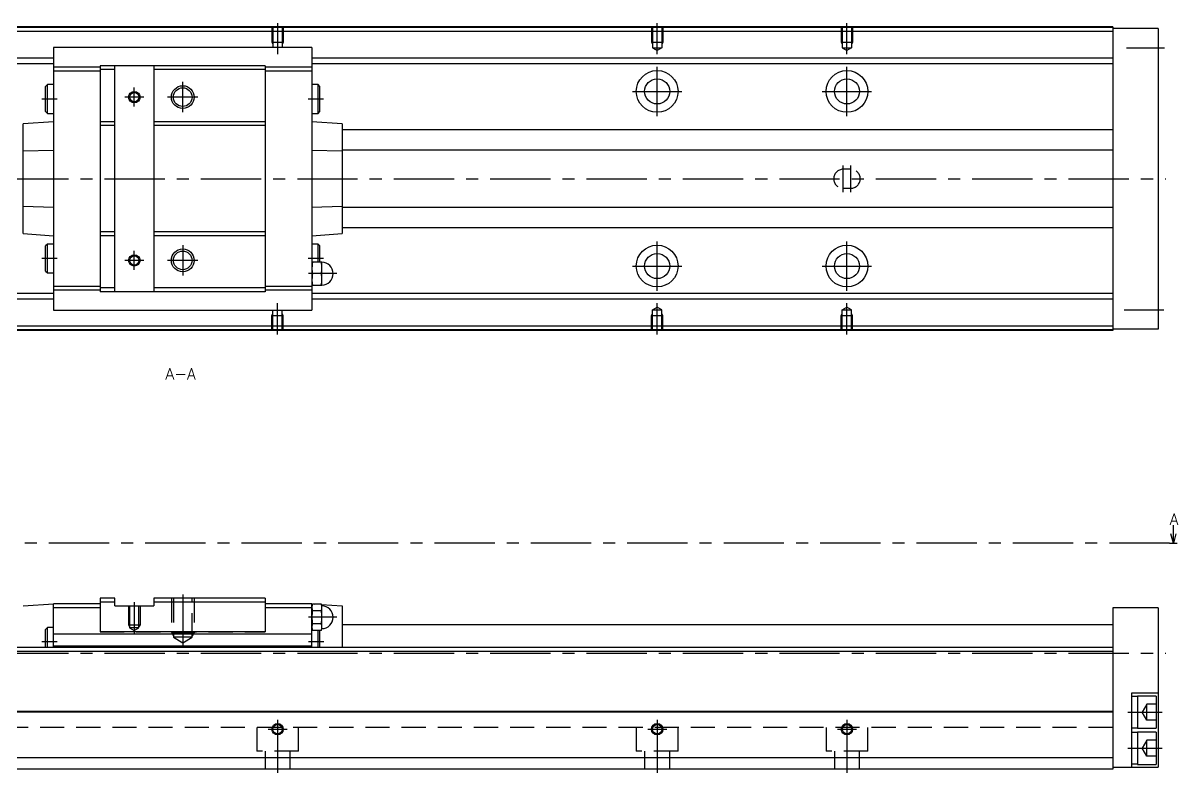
# Model space of a CAD drawing. Extents: x -2 to 886, y -8 to 353.
# Drawn here: x 581.6 to 885.9, y 9 to 206.5 of the extents above; entities that cross this region are included whole.
import ezdxf

# ---------------------------------------------------------------- set-up
doc = ezdxf.new("R2010")
doc.units = 0
doc.header["$LTSCALE"] = 0.5
doc.linetypes.add('CENTER', pattern=[50.8, 31.75, -6.35, 6.35, -6.35])
doc.linetypes.add('DASHED', pattern=[19.05, 12.7, -6.35])
for name, color, linetype in [('MSM_CENTER', 1, 'CENTER'), ('MSM_CONTINUOUS', 7, 'CONTINUOUS'), ('MSM_DASHED', 4, 'DASHED'), ('MSM_NARROW', 5, 'CONTINUOUS'), ('MSM_PART_NUMBER', 7, 'CONTINUOUS')]:
    doc.layers.add(name, color=color, linetype=linetype)
doc.styles.get("Standard").update_dxf_attribs({"font": 'txt.shx', "height": 3, "bigfont": 'bigfont.shx'})

msp = doc.modelspace()

# ---------------------------------------------------------------- linework, layer by layer
at = {"layer": 'MSM_CENTER'}
for p, q in [((648.67, 206.5), (648.67, 198.29)), ((748.67, 198.29), (748.67, 206.5)), ((798.67, 198.29), (798.67, 206.5)), ((872.34, 200), (882.29, 200)), ((748.67, 182), (748.67, 195)), ((798.67, 182), (798.67, 195)), ((610.92, 184.5), (610.92, 189.5)), ((623.67, 183), (623.67, 191)), ((590.57, 186.5), (586.58, 186.5)), ((613.42, 187), (608.42, 187)), ((627.67, 187), (619.67, 187)), ((660.78, 186.5), (656.75, 186.5)), ((742.17, 188.5), (755.17, 188.5)), ((792.17, 188.5), (805.17, 188.5)), ((797.67, 162), (797.67, 169)), ((799.67, 162), (799.67, 169)), ((323.67, 165.5), (882.67, 165.5)), ((610.92, 141.5), (610.92, 146.5)), ((623.67, 148), (623.67, 140)), ((748.67, 136), (748.67, 149)), ((798.67, 136), (798.67, 149)), ((590.57, 144.5), (586.58, 144.5)), ((613.42, 144), (608.42, 144)), ((627.67, 144), (619.67, 144)), ((660.78, 144.5), (656.75, 144.5)), ((664.26, 140.5), (656.78, 140.5)), ((742.17, 142.5), (755.17, 142.5)), ((792.17, 142.5), (805.17, 142.5)), ((648.67, 124.5), (648.67, 132.71)), ((748.67, 124.5), (748.67, 132.71)), ((798.67, 124.5), (798.67, 132.71)), ((871.67, 131), (882.17, 131)), ((883.67, 69.5), (320.67, 69.5)), ((623.67, 56), (623.67, 42.3)), ((610.92, 54), (610.92, 45.5)), ((664.26, 50), (656.78, 50)), ((590.57, 43.5), (586.58, 43.5)), ((660.81, 43.5), (656.78, 43.5)), ((323.67, 40.5), (882.67, 40.5)), ((872.67, 25), (881.67, 25)), ((648.67, 23), (648.67, 9)), ((748.67, 23), (748.67, 9)), ((798.67, 23), (798.67, 9)), ((646.17, 20.5), (651.17, 20.5)), ((746.17, 20.5), (751.17, 20.5)), ((796.17, 20.5), (801.17, 20.5)), ((872.67, 15.5), (881.67, 15.5))]:
    msp.add_line(p, q, dxfattribs=at)
at = {"layer": 'MSM_CONTINUOUS'}
for p, q in [((868.67, 205.5), (378.67, 205.5)), ((868.67, 205.3), (378.67, 205.3)), ((868.67, 204.3), (378.67, 204.3)), ((868.67, 205.5), (868.67, 125.5)), ((880.67, 205.1), (868.67, 205.1)), ((880.67, 205.1), (880.67, 125.9)), ((657.72, 200.1), (589.62, 200.1)), ((589.62, 200.1), (589.62, 130.9)), ((657.72, 200.1), (657.72, 130.9)), ((589.62, 197.25), (378.67, 197.25)), ((589.62, 195.75), (378.67, 195.75)), ((601.92, 194.85), (589.62, 194.85)), ((645.42, 195.25), (601.92, 195.25)), ((601.92, 195.25), (601.92, 135.75)), ((605.82, 135.75), (605.82, 195.25)), ((616.02, 195.25), (616.02, 135.75)), ((645.42, 195.25), (645.42, 135.75)), ((657.72, 194.85), (645.42, 194.85)), ((868.67, 197.25), (657.72, 197.25)), ((868.67, 195.75), (657.72, 195.75)), ((601.92, 193.85), (589.62, 193.85)), ((605.82, 194.25), (601.92, 194.25)), ((645.42, 194.25), (616.02, 194.25)), ((657.72, 193.85), (645.42, 193.85)), ((588.02, 190.3), (587.52, 189.8)), ((587.52, 183.2), (587.52, 189.8)), ((589.62, 190.3), (588.02, 190.3)), ((588.02, 182.7), (588.02, 190.3)), ((659.32, 190.3), (657.72, 190.3)), ((659.32, 182.7), (659.32, 190.3)), ((659.82, 189.8), (659.32, 190.3)), ((659.82, 183.2), (659.82, 189.8)), ((587.52, 183.2), (588.02, 182.7)), ((588.02, 182.7), (589.62, 182.7)), ((657.72, 182.7), (659.32, 182.7)), ((659.32, 182.7), (659.82, 183.2)), ((589.62, 180.5), (581.62, 179.94)), ((581.62, 151.06), (581.62, 179.94)), ((605.82, 180.5), (601.92, 180.5)), ((645.42, 180.5), (616.02, 180.5)), ((665.72, 179.94), (657.72, 180.5)), ((665.72, 179.94), (665.72, 151.06)), ((605.82, 179.5), (601.92, 179.5)), ((645.42, 179.5), (616.02, 179.5)), ((868.67, 178.43), (665.72, 178.43)), ((589.62, 172.98), (581.62, 172.73)), ((665.72, 172.73), (657.72, 172.98)), ((868.67, 173), (665.72, 173)), ((581.62, 158.27), (589.62, 158.02)), ((657.72, 158.02), (665.72, 158.27)), ((665.72, 158), (868.67, 158)), ((868.67, 152.57), (665.72, 152.57)), ((581.62, 151.06), (589.62, 150.5)), ((605.82, 151.5), (601.92, 151.5)), ((605.82, 150.5), (601.92, 150.5)), ((645.42, 151.5), (616.02, 151.5)), ((645.42, 150.5), (616.02, 150.5)), ((657.72, 150.5), (665.72, 151.06)), ((588.02, 148.3), (587.52, 147.8)), ((587.52, 141.2), (587.52, 147.8)), ((589.62, 148.3), (588.02, 148.3)), ((588.02, 140.7), (588.02, 148.3)), ((659.32, 148.3), (657.72, 148.3)), ((659.82, 147.8), (659.32, 148.3)), ((659.32, 143.5), (659.32, 148.3)), ((659.82, 143.5), (659.82, 147.8)), ((660.32, 143.5), (657.72, 143.5)), ((660.32, 137.5), (660.32, 143.5)), ((587.52, 141.2), (588.02, 140.7)), ((588.02, 140.7), (589.62, 140.7)), ((660.19, 140.5), (657.84, 140.5)), ((601.92, 137.15), (589.62, 137.15)), ((657.72, 137.15), (645.42, 137.15)), ((657.72, 137.5), (660.32, 137.5)), ((589.62, 135.25), (378.67, 135.25)), ((601.92, 136.15), (589.62, 136.15)), ((605.82, 136.75), (601.92, 136.75)), ((645.42, 135.75), (601.92, 135.75)), ((645.42, 136.75), (616.02, 136.75)), ((657.72, 136.15), (645.42, 136.15)), ((868.67, 135.25), (657.72, 135.25)), ((589.62, 133.75), (378.67, 133.75)), ((589.62, 130.9), (657.72, 130.9)), ((868.67, 133.75), (657.72, 133.75)), ((868.67, 126.7), (378.67, 126.7)), ((868.67, 125.7), (378.67, 125.7)), ((868.67, 125.5), (378.67, 125.5)), ((880.67, 125.9), (868.67, 125.9)), ((884.67, 69.5), (884.67, 74.23)), ((884.67, 69.5), (884, 72)), ((885.34, 72), (884.67, 69.5)), ((883.67, 69.5), (885.67, 69.5)), ((601.92, 55), (601.92, 46.15)), ((605.82, 55), (601.92, 55)), ((605.82, 53), (605.82, 55)), ((616.02, 55), (616.02, 53)), ((645.42, 55), (616.02, 55)), ((645.42, 55), (645.42, 46.15)), ((581.62, 53), (589.62, 53.5)), ((601.92, 53.5), (589.62, 53.5)), ((589.62, 42), (589.62, 53.5)), ((601.92, 52.5), (589.62, 52.5)), ((605.82, 54), (601.92, 54)), ((605.82, 53), (616.02, 53)), ((645.42, 54), (616.02, 54)), ((657.72, 53.5), (645.42, 53.5)), ((657.72, 52.5), (645.42, 52.5)), ((657.72, 53.5), (658.29, 53.46)), ((657.72, 42), (657.72, 53.5)), ((657.84, 53.46), (657.72, 53)), ((657.72, 52.41), (657.72, 52.6)), ((660.19, 53.46), (657.84, 53.46)), ((660.19, 51.73), (657.84, 51.73)), ((660.32, 53), (660.19, 53.46)), ((660.22, 53.34), (665.72, 53)), ((660.32, 47), (660.32, 53)), ((665.72, 53), (665.72, 42)), ((880.67, 52.5), (868.67, 52.5)), ((868.67, 52.5), (868.67, 10)), ((880.67, 52.5), (880.67, 10.5)), ((588.02, 47.3), (587.52, 46.8)), ((587.52, 42), (587.52, 46.8)), ((588.02, 42), (588.02, 47.3)), ((589.62, 47.3), (588.02, 47.3)), ((645.42, 46.15), (601.92, 46.15)), ((657.72, 47), (657.84, 46.54)), ((660.19, 48.27), (657.84, 48.27)), ((660.19, 46.54), (657.84, 46.54)), ((659.32, 42), (659.32, 46.54)), ((659.82, 42), (659.82, 46.54)), ((660.19, 46.54), (660.32, 47)), ((868.67, 48), (665.72, 48)), ((657.72, 45.5), (589.62, 45.5)), ((868.67, 42), (378.67, 42)), ((868.67, 41), (378.67, 41)), ((657.72, 42.4), (589.62, 42.4)), ((880.67, 30), (873.67, 30)), ((873.67, 30), (873.67, 10.5)), ((875.17, 29.15), (873.67, 29.15)), ((875.17, 29.25), (875.17, 20.75)), ((880.17, 29.25), (875.17, 29.25)), ((880.17, 29.25), (880.17, 20.75)), ((868.67, 25.2), (378.67, 25.2)), ((868.67, 25), (378.67, 25)), ((873.67, 20.85), (875.17, 20.85)), ((875.17, 19.65), (873.67, 19.65)), ((875.17, 20.75), (880.17, 20.75)), ((880.17, 19.75), (875.17, 19.75)), ((875.17, 19.75), (875.17, 11.25)), ((880.17, 19.75), (880.17, 11.25)), ((868.67, 13), (378.67, 13)), ((868.67, 10), (378.67, 10)), ((868.67, 10.5), (880.67, 10.5)), ((873.67, 11.35), (875.17, 11.35)), ((875.17, 11.25), (880.17, 11.25))]:
    msp.add_line(p, q, dxfattribs=at)
for centre, radius in [((748.67, 188.5), 5.5), ((748.67, 188.5), 3.3), ((798.67, 188.5), 5.5), ((798.67, 188.5), 3.3), ((623.67, 187), 2.46), ((610.92, 187), 1.23), ((623.67, 144), 2.46), ((748.67, 142.5), 5.5), ((798.67, 142.5), 5.5), ((610.92, 144), 1.23), ((748.67, 142.5), 3.3), ((798.67, 142.5), 3.3), ((648.67, 20.5), 1.23), ((748.67, 20.5), 1.23), ((798.67, 20.5), 1.23)]:
    msp.add_circle(centre, radius, dxfattribs=at)
for centre, radius, start, end in [((667.41, 141.95), 9.69, 170.8086, 179.713), ((650.62, 141.95), 9.7, 0.2886, 9.1898), ((660.32, 140.5), 3, 270, 90), ((667.41, 142.05), 9.7, 180.2886, 189.1898), ((667.41, 138.95), 9.69, 170.8086, 179.713), ((650.62, 142.05), 9.69, 350.8086, 359.713), ((650.62, 138.95), 9.7, 0.2886, 9.1898), ((667.41, 139.05), 9.7, 180.2886, 189.1898), ((650.62, 139.05), 9.69, 350.8086, 359.713), ((661.02, 52.57), 3.31, 164.2277, 179.4294), ((661.02, 52.63), 3.31, 180.5738, 195.7691), ((670.6, 49.95), 12.89, 172.0306, 179.7562), ((657.01, 52.56), 3.31, 0.5738, 15.7691), ((657.01, 52.63), 3.31, 344.2277, 359.4294), ((647.42, 49.94), 12.89, 0.2452, 7.968), ((660.32, 50), 3, 270, 90), ((671.17, 50.1), 13.46, 180.407, 187.8062), ((646.86, 50.1), 13.46, 352.1938, 359.593), ((661.02, 47.37), 3.31, 164.2277, 179.4294), ((661.02, 47.44), 3.31, 180.5738, 195.7691), ((657.01, 47.37), 3.31, 0.5738, 15.7691), ((657.01, 47.43), 3.31, 344.2277, 359.4294)]:
    msp.add_arc(centre, radius, start, end, dxfattribs=at)
at = {"layer": 'MSM_DASHED'}
for p, q in [((647.17, 205.5), (647.17, 201.5)), ((647.44, 205.5), (647.44, 200.1)), ((649.9, 205.5), (649.9, 200.1)), ((650.17, 205.5), (650.17, 201.5)), ((747.17, 205.5), (747.17, 201.5)), ((747.44, 205.5), (747.44, 200)), ((749.9, 205.5), (749.9, 200)), ((750.17, 205.5), (750.17, 201.5)), ((797.17, 205.5), (797.17, 201.5)), ((797.44, 205.5), (797.44, 200)), ((799.9, 205.5), (799.9, 200)), ((800.17, 205.5), (800.17, 201.5)), ((647.17, 201.5), (650.17, 201.5)), ((647.17, 201.5), (647.44, 201.03)), ((650.17, 201.5), (649.9, 201.03)), ((747.17, 201.5), (750.17, 201.5)), ((747.17, 201.5), (747.44, 201.03)), ((750.17, 201.5), (749.9, 201.03)), ((797.17, 201.5), (800.17, 201.5)), ((797.17, 201.5), (797.44, 201.03)), ((800.17, 201.5), (799.9, 201.03)), ((747.44, 200), (749.9, 200)), ((747.44, 200), (748.67, 199.29)), ((749.9, 200), (748.67, 199.29)), ((797.44, 200), (799.9, 200)), ((797.44, 200), (798.67, 199.29)), ((799.9, 200), (798.67, 199.29)), ((799.67, 168), (797.67, 168)), ((797.67, 163), (799.67, 163)), ((647.44, 125.5), (647.44, 130.9)), ((649.9, 125.5), (649.9, 130.9)), ((747.44, 131), (748.67, 131.71)), ((747.44, 131), (749.9, 131)), ((747.44, 125.5), (747.44, 131)), ((749.9, 131), (748.67, 131.71)), ((749.9, 125.5), (749.9, 131)), ((797.44, 131), (798.67, 131.71)), ((797.44, 131), (799.9, 131)), ((797.44, 125.5), (797.44, 131)), ((799.9, 131), (798.67, 131.71)), ((799.9, 125.5), (799.9, 131)), ((647.17, 129.5), (647.44, 129.97)), ((647.17, 129.5), (650.17, 129.5)), ((647.17, 125.5), (647.17, 129.5)), ((650.17, 129.5), (649.9, 129.97)), ((650.17, 125.5), (650.17, 129.5)), ((747.17, 129.5), (747.44, 129.97)), ((747.17, 129.5), (750.17, 129.5)), ((747.17, 125.5), (747.17, 129.5)), ((750.17, 129.5), (749.9, 129.97)), ((750.17, 125.5), (750.17, 129.5)), ((797.17, 129.5), (797.44, 129.97)), ((797.17, 129.5), (800.17, 129.5)), ((797.17, 125.5), (797.17, 129.5)), ((800.17, 129.5), (799.9, 129.97)), ((800.17, 125.5), (800.17, 129.5)), ((620.67, 55), (620.67, 46)), ((621.21, 55), (621.21, 44.72)), ((626.12, 44.72), (626.12, 55)), ((626.67, 55), (626.67, 46)), ((609.42, 53), (609.42, 48)), ((609.69, 53), (609.69, 47.21)), ((612.15, 47.21), (612.15, 53)), ((612.42, 53), (612.42, 48)), ((601.92, 46.15), (645.42, 46.15)), ((609.42, 48), (612.42, 48)), ((609.42, 48), (609.69, 47.53)), ((609.69, 47.21), (610.92, 46.5)), ((612.15, 47.21), (609.69, 47.21)), ((610.92, 46.5), (612.15, 47.21)), ((612.42, 48), (612.15, 47.53)), ((620.67, 46), (621.21, 45.06)), ((620.67, 46), (626.67, 46)), ((626.67, 46), (626.12, 45.06)), ((621.21, 44.72), (623.67, 43.3)), ((626.12, 44.72), (621.21, 44.72)), ((623.67, 43.3), (626.12, 44.72)), ((868.67, 25.2), (378.67, 25.2)), ((868.67, 25), (378.67, 25)), ((877.67, 27.12), (876.44, 25)), ((877.67, 22.88), (876.44, 25)), ((877.67, 22.88), (877.67, 27.12)), ((880.17, 27.12), (877.67, 27.12)), ((877.67, 25), (880.17, 25)), ((880.17, 22.88), (877.67, 22.88)), ((868.67, 21), (378.67, 21)), ((643.17, 21), (643.17, 14.7)), ((654.17, 14.7), (654.17, 21)), ((743.17, 21), (743.17, 14.7)), ((754.17, 14.7), (754.17, 21)), ((793.17, 21), (793.17, 14.7)), ((804.17, 14.7), (804.17, 21)), ((877.67, 17.62), (876.44, 15.5)), ((877.67, 13.38), (876.44, 15.5)), ((880.17, 17.62), (877.67, 17.62)), ((877.67, 13.38), (877.67, 17.62)), ((877.67, 15.5), (880.17, 15.5)), ((654.17, 14.7), (643.17, 14.7)), ((645.37, 14.7), (645.37, 10)), ((651.97, 10), (651.97, 14.7)), ((754.17, 14.7), (743.17, 14.7)), ((745.37, 14.7), (745.37, 10)), ((751.97, 10), (751.97, 14.7)), ((804.17, 14.7), (793.17, 14.7)), ((795.37, 14.7), (795.37, 10)), ((801.97, 10), (801.97, 14.7)), ((880.17, 13.38), (877.67, 13.38))]:
    msp.add_line(p, q, dxfattribs=at)
for centre, start, end in [((797.67, 165.5), 90, 270), ((799.67, 165.5), 270, 90)]:
    msp.add_arc(centre, 2.5, start, end, dxfattribs=at)
at = {"layer": 'MSM_NARROW'}
for centre, radius in [((623.67, 187), 3), ((610.92, 187), 1.5), ((623.67, 144), 3), ((610.92, 144), 1.5), ((648.67, 20.5), 1.5), ((748.67, 20.5), 1.5), ((798.67, 20.5), 1.5)]:
    msp.add_circle(centre, radius, dxfattribs=at)

# ---------------------------------------------------------------- texts
at = {"layer": 'MSM_PART_NUMBER'}
for s, p in [('A-A', (619.13, 112.62)), ('A', (883.67, 74.31))]:
    msp.add_text(s, height=3, dxfattribs=at).set_placement(p)

doc.saveas('drawing.dxf')
